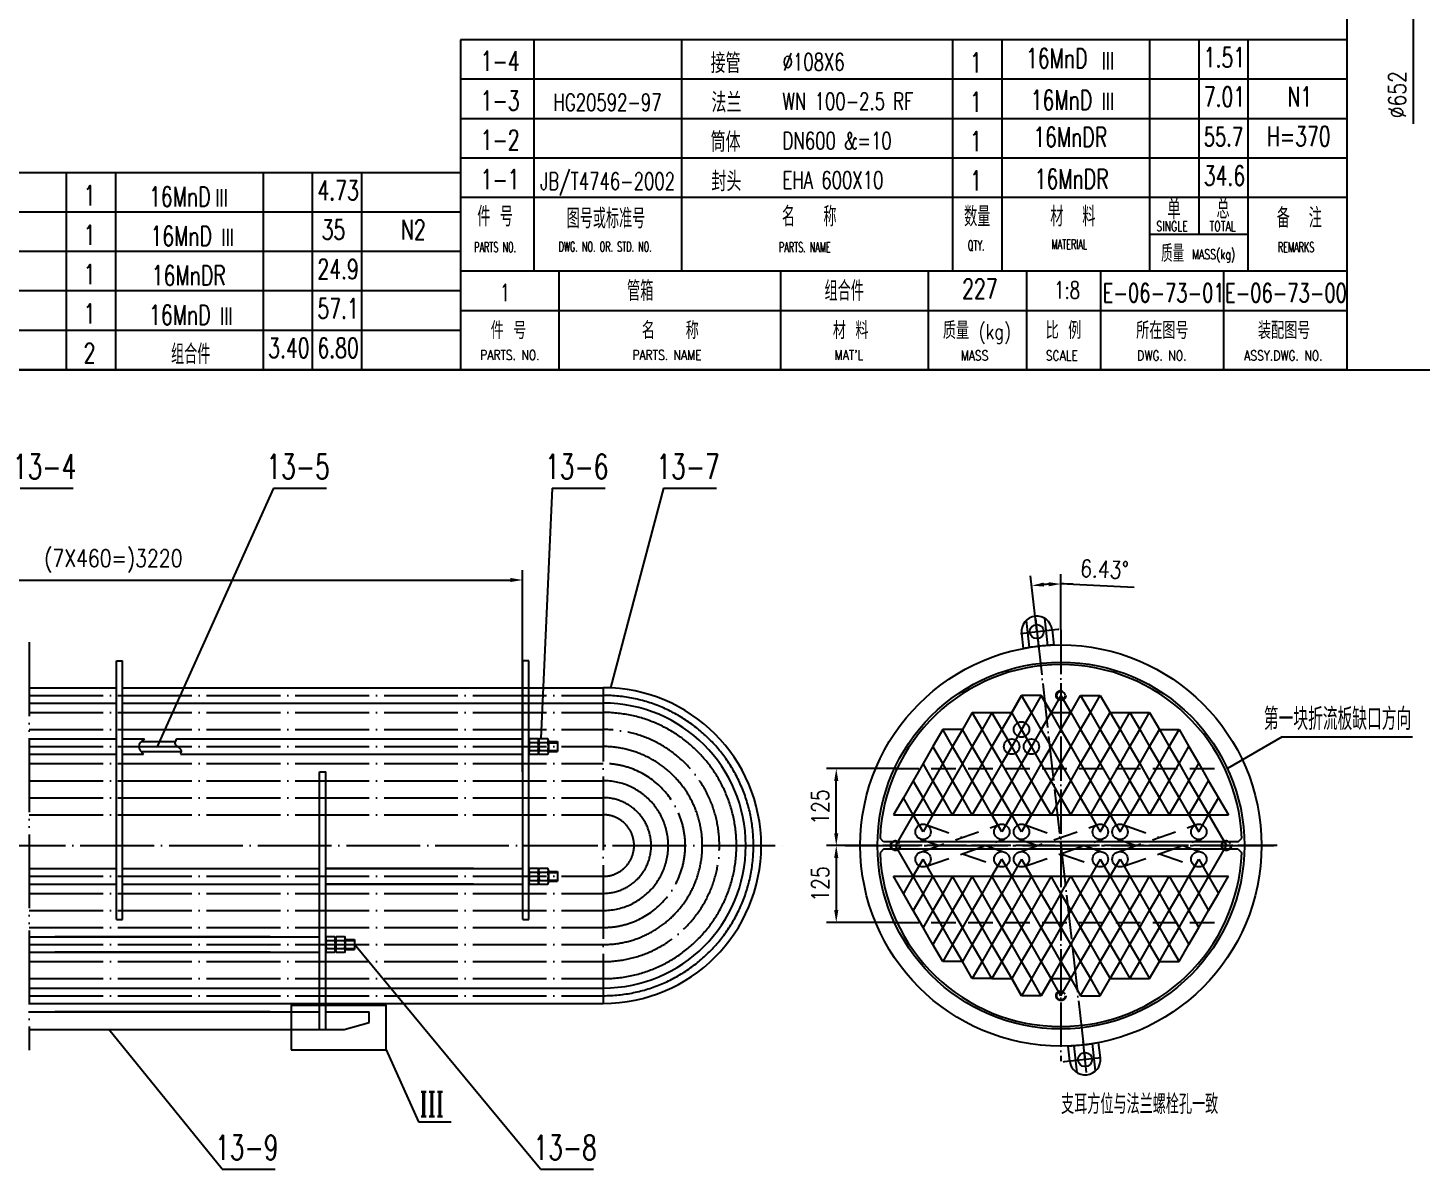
# Model space of a CAD drawing. Header units: millimetres. Extents: x -1044 to 22870, y -8556 to -3804.
# Drawn here: x 9230 to 11493, y -7479 to -5625 of the extents above; entities that cross this region are included whole.
import ezdxf
from ezdxf.enums import TextEntityAlignment as Align

# ---------------------------------------------------------------- set-up
doc = ezdxf.new("R2010")
doc.units = ezdxf.units.MM
doc.header["$LTSCALE"] = 80
for name, pattern in [('CENTER', [2, 1.25, -0.25, 0.25, -0.25]), ('DASHDOT-L', [90, 80, -5, 0, -5]), ('DASHDOT-M', [36, 30, -3, 0, -3]), ('DASHED', [0.75, 0.5, -0.25]), ('DIVIDE-M', [39, 30, -3, 0, -3, 0, -3])]:
    doc.linetypes.add(name, pattern=pattern)
for name, color, linetype in [('3中心线层', 1, 'CENTER'), ('4虚线层', 6, 'DASHED'), ('7', 7, 'Continuous'), ('CDR_DWG1', 4, 'Continuous'), ('CDR_DWG2', 2, 'Continuous'), ('CDR_DWG3', 1, 'DASHDOT-M'), ('CDR_DWG4', 3, 'DIVIDE-M'), ('CDR_TEXT', 7, 'Continuous'), ('尺寸线', 7, 'Continuous'), ('尺寸线层', 7, 'Continuous'), ('标注线', 7, 'Continuous'), ('轮廓线', 4, 'Continuous')]:
    doc.layers.add(name, color=color, linetype=linetype)
doc.styles.add('HZ', font='ROMANS.shx', dxfattribs={"width": 0.7, "height": 3, "bigfont": 'HZ.shx'})
doc.styles.add('ROMANC', font='romanc', dxfattribs={"bigfont": 'hz'})
doc.styles.add('TH_GBDIM', font='romans.shx', dxfattribs={"width": 0.8, "bigfont": 'gbcbig.shx'})
doc.dimstyles.new('TH_GBDIM', dxfattribs={"dimscale": 8, "dimtxt": 3.5, "dimasz": 2.5, "dimexe": 2, "dimexo": 0, "dimgap": 1.5, "dimtad": 1, "dimdec": 0, "dimzin": 0, "dimdsep": 46, "dimtxsty": 'TH_GBDIM', "dimcen": 2.5, "dimclrd": 256, "dimclre": 256, "dimclrt": 256, "dimadec": 0, "dimazin": 0, "dimtfac": 0.714286, "dimtdec": 0, "dimtmove": 0, "dimatfit": 3, "dimfxl": 0, "dimtzin": 0, "dimlwd": -1, "dimlwe": -1, "dimarcsym": 0})

# ---------------------------------------------------------------- blocks, each defined once
blk = doc.blocks.new('*D214')
at = {"layer": 'Defpoints', "color": 0, "ltscale": 0.001}
for p in [(11737.4, -5341.8), (11480.5, -6124.8), (11718.6, -6124.8)]:
    blk.add_point(p, dxfattribs=at)
at = {"layer": '尺寸线层', "ltscale": 0.001}
for p, q in [((11737.4, -5341.8), (11464.5, -5341.8)), ((11480.5, -5361.8), (11480.5, -5780.8))]:
    blk.add_line(p, q, dxfattribs=at)
blk.add_solid([(11477.1, -5361.8), (11483.8, -5361.8), (11480.5, -5341.8)], dxfattribs=at)
at = {"layer": '尺寸线层', "ltscale": 0.001, "insert": (11454.5, -5733.3), "char_height": 28, "attachment_point": 5, "rotation": 90, "style": 'TH_GBDIM'}
blk.add_mtext('%%c652{}{}', dxfattribs=at)
blk = doc.blocks.new('*D277')
at = {"layer": 'Defpoints', "color": 0, "ltscale": 0.001}
for p in [(10033.7, -6522), (8703.7, -6833.5), (10033.7, -6833.5)]:
    blk.add_point(p, dxfattribs=at)
at = {"layer": '尺寸线', "ltscale": 0.001}
for p, q in [((8703.7, -6833.5), (8703.7, -6506)), ((10033.7, -6833.5), (10033.7, -6506)), ((8723.7, -6522), (10013.7, -6522))]:
    blk.add_line(p, q, dxfattribs=at)
for points in [[(8723.7, -6518.6), (8723.7, -6525.3), (8703.7, -6522)], [(10013.7, -6518.6), (10013.7, -6525.3), (10033.7, -6522)]]:
    blk.add_solid(points, dxfattribs=at)
at = {"layer": '尺寸线', "ltscale": 0.001, "insert": (9368.7, -6491.3), "char_height": 28, "attachment_point": 5, "style": 'TH_GBDIM'}
blk.add_mtext('(7X460=)3220{}{}', dxfattribs=at)
blk = doc.blocks.new('*D287')
at = {"layer": 'Defpoints', "color": 0, "ltscale": 0.001}
for p in [(10876.4, -6529.6), (10868.8, -6604.4), (10908.2, -6603.1), (10908.2, -7303.9), (10947.5, -7302.6)]:
    blk.add_point(p, dxfattribs=at)
at = {"layer": '尺寸线', "ltscale": 0.001}
for p, q in [((10868.8, -6604.4), (10858.8, -6515.2)), ((10908.2, -6603.1), (10908.2, -6512.4)), ((10928.2, -6528.9), (11027.2, -6533.5))]:
    blk.add_line(p, q, dxfattribs=at)
for start, end in [(92.6958, 93.7342), (87.3042, 90)]:
    blk.add_arc((10908.2, -6953.5), 425.1, start, end, dxfattribs=at)
for points in [[(10880.8, -6532.6), (10880.2, -6526), (10860.6, -6531.1)], [(10888.1, -6525.5), (10888.3, -6532.2), (10908.2, -6528.4)]]:
    blk.add_solid(points, dxfattribs=at)
at = {"layer": '尺寸线', "ltscale": 0.001, "insert": (10978.9, -6504.5), "char_height": 28, "attachment_point": 5, "rotation": 357.3042, "style": 'TH_GBDIM'}
blk.add_mtext('6.43°{}{}', dxfattribs=at)
blk = doc.blocks.new('*D405')
at = {"layer": 'CDR_DWG2', "ltscale": 0.001}
for p, q in [((10642, -6828.5), (10527.2, -6828.5)), ((10543.2, -6933.5), (10543.2, -6848.5)), ((10600.5, -6953.5), (10527.2, -6953.5))]:
    blk.add_line(p, q, dxfattribs=at)
for points in [[(10539.8, -6848.5), (10546.5, -6848.5), (10543.2, -6828.5)], [(10539.8, -6933.5), (10546.5, -6933.5), (10543.2, -6953.5)]]:
    blk.add_solid(points, dxfattribs=at)
at = {"layer": 'Defpoints', "color": 0, "ltscale": 0.001}
for p in [(10543.2, -6828.5), (10642, -6828.5), (10600.5, -6953.5)]:
    blk.add_point(p, dxfattribs=at)
at = {"layer": 'CDR_DWG2', "ltscale": 0.001, "insert": (10517.2, -6891), "char_height": 28, "attachment_point": 5, "rotation": 90, "style": 'TH_GBDIM'}
blk.add_mtext('125', dxfattribs=at)
blk = doc.blocks.new('*D406')
at = {"layer": 'CDR_DWG2', "ltscale": 0.001}
for p, q in [((10600.5, -6953.5), (10527.2, -6953.5)), ((10543.2, -6973.5), (10543.2, -7058.5)), ((10637.6, -7078.5), (10527.2, -7078.5))]:
    blk.add_line(p, q, dxfattribs=at)
for points in [[(10539.8, -6973.5), (10546.5, -6973.5), (10543.2, -6953.5)], [(10539.8, -7058.5), (10546.5, -7058.5), (10543.2, -7078.5)]]:
    blk.add_solid(points, dxfattribs=at)
at = {"layer": 'Defpoints', "color": 0, "ltscale": 0.001}
for p in [(10600.5, -6953.5), (10543.2, -7078.5), (10637.6, -7078.5)]:
    blk.add_point(p, dxfattribs=at)
at = {"layer": 'CDR_DWG2', "ltscale": 0.001, "insert": (10517.2, -7016), "char_height": 28, "attachment_point": 5, "rotation": 90, "style": 'TH_GBDIM'}
blk.add_mtext('125', dxfattribs=at)

msp = doc.modelspace()

# ---------------------------------------------------------------- linework, layer by layer
for p, q in [((11212.49, -5960.27), (11052.49, -5960.27)), ((10092.49, -6020.27), (10092.49, -6180.27)), ((10452.49, -6020.27), (10452.49, -6180.27)), ((10692.49, -6020.27), (10692.49, -6180.27)), ((10852.49, -6020.27), (10852.49, -6180.27)), ((10972.49, -6020.27), (10972.49, -6180.27)), ((11172.49, -6020.27), (11172.49, -6180.27)), ((11372.49, -6084.27), (9932.49, -6084.27))]:
    msp.add_line(p, q)
at = {"color": 7, "linetype": 'Continuous'}
for q in [(11178.78, -6828.51), (11479.48, -6776.83)]:
    msp.add_line((11267.8, -6776.83), q, dxfattribs=at)
at = {"layer": '3中心线层'}
for p, q in [((10866.59, -6584.6), (10872.27, -6635)), ((10842.69, -6608.67), (10903.1, -6601.87)), ((10903.1, -6601.87), (10904.61, -6601.7)), ((10949.74, -7322.42), (10944.06, -7272.02)), ((10913.24, -7305.16), (10911.73, -7305.33)), ((10973.65, -7298.35), (10913.24, -7305.16))]:
    msp.add_line(p, q, dxfattribs=at)
at = {"layer": '4虚线层'}
for p, q in [((10637.56, -6828.51), (11178.78, -6828.51)), ((10680.06, -6963.99), (10808.06, -6919.42)), ((10688.28, -6919.42), (10748.17, -6940.27)), ((10840.06, -6963.99), (10968.06, -6919.42)), ((10848.28, -6919.42), (10908.17, -6940.27)), ((11000.06, -6963.99), (11128.06, -6919.42)), ((11008.28, -6919.42), (11068.17, -6940.27)), ((10680.06, -6943.03), (10710.16, -6953.51)), ((10688.28, -6987.6), (10816.28, -6943.03)), ((10840.06, -6943.03), (10870.16, -6953.51)), ((10848.28, -6987.6), (10976.28, -6943.03)), ((11000.06, -6943.03), (11030.16, -6953.51)), ((11008.28, -6987.6), (11136.28, -6943.03)), ((10748.17, -6966.75), (10808.06, -6987.6)), ((10786.18, -6953.51), (10816.28, -6963.99)), ((10908.17, -6966.75), (10968.06, -6987.6)), ((10946.18, -6953.51), (10976.28, -6963.99)), ((11068.17, -6966.75), (11128.06, -6987.6)), ((11106.18, -6953.51), (11136.28, -6963.99)), ((10637.56, -7078.51), (11178.78, -7078.51))]:
    msp.add_line(p, q, dxfattribs=at)
for centre, radius in [((10908.17, -6709.52), 8), ((10908.17, -6709.52), 6.5), ((10639.3, -6953.51), 8), ((10639.3, -6953.51), 6.9), ((11177.04, -6953.51), 8), ((11177.04, -6953.51), 6.9), ((10908.17, -7197.5), 8), ((10908.17, -7197.5), 6.9)]:
    msp.add_circle(centre, radius, dxfattribs=at)
at = {"layer": 'CDR_DWG1', "color": 4}
for p, q in [((9932.49, -5644.27), (9932.49, -6180.27)), ((11372.49, -5644.27), (9932.49, -5644.27)), ((9932.49, -5860.27), (8492.49, -5860.27))]:
    msp.add_line(p, q, dxfattribs=at)
at = {"layer": 'CDR_DWG1'}
for p, q in [((10881.64, -6584.16), (10886.6, -6628.22)), ((10844.13, -6608.51), (10846.92, -6633.32)), ((10851.83, -6587.52), (10856.79, -6631.58)), ((10893.81, -6602.91), (10896.61, -6627.72)), ((9373.74, -7073.51), (9373.74, -6653.51)), ((9373.74, -6653.51), (9383.74, -6653.51)), ((9383.74, -7073.51), (9383.74, -6653.51)), ((10033.74, -7073.51), (10033.74, -6653.51)), ((10043.74, -6653.51), (10033.74, -6653.51)), ((10043.74, -7073.51), (10043.74, -6653.51)), ((9232.05, -6697.01), (9373.74, -6697.01)), ((9383.74, -6697.01), (10164.74, -6697.01)), ((9232.05, -6722.01), (9373.74, -6722.01)), ((9383.74, -6722.01), (10164.74, -6722.01)), ((10876.17, -6709.52), (10844.17, -6709.52)), ((10940.17, -6709.52), (10972.17, -6709.52)), ((10764.17, -6737.23), (10748.17, -6764.95)), ((10764.17, -6737.23), (10796.17, -6737.23)), ((11052.17, -6737.23), (11068.17, -6764.95)), ((10716.17, -6764.95), (10700.17, -6792.66)), ((10748.17, -6764.95), (10716.17, -6764.95)), ((10748.17, -6764.95), (10748.17, -6764.95)), ((11068.17, -6764.95), (11100.17, -6764.95)), ((11068.17, -6764.95), (11068.17, -6764.95)), ((11100.17, -6764.95), (11116.17, -6792.66)), ((9232.05, -6780.16), (9373.74, -6780.16)), ((9383.74, -6780.16), (9419.18, -6780.16)), ((9414.07, -6784.66), (9469.14, -6784.66)), ((9472.03, -6780.16), (10033.74, -6780.16)), ((10043.74, -6802.47), (10043.74, -6782.85)), ((10044.93, -6779.57), (10058.45, -6779.57)), ((10044.93, -6786.12), (10058.45, -6786.12)), ((10059.64, -6782.85), (10059.64, -6802.47)), ((10059.64, -6802.47), (10059.64, -6782.85)), ((10060.83, -6779.57), (10074.35, -6779.57)), ((10060.83, -6786.12), (10074.35, -6786.12)), ((10075.54, -6782.85), (10075.54, -6802.47)), ((9232.05, -6805.16), (9373.74, -6805.16)), ((9383.74, -6805.16), (9417.77, -6805.16)), ((9413.68, -6800.66), (9478.8, -6800.66)), ((9477.78, -6805.16), (10033.74, -6805.16)), ((10044.93, -6799.2), (10058.45, -6799.2)), ((10058.45, -6805.74), (10044.93, -6805.74)), ((10060.83, -6799.2), (10074.35, -6799.2)), ((10074.35, -6805.74), (10060.83, -6805.74)), ((10700.17, -6792.66), (10684.17, -6820.37)), ((11116.17, -6792.66), (11132.17, -6820.37)), ((9703.74, -7252.26), (9703.74, -6833.51)), ((9703.74, -6833.51), (9713.74, -6833.51)), ((9713.74, -7252.26), (9713.74, -6833.51)), ((10684.17, -6820.37), (10668.17, -6848.09)), ((11132.17, -6820.37), (11148.17, -6848.09)), ((10668.17, -6848.09), (10652.17, -6875.8)), ((11148.17, -6848.09), (11164.17, -6875.8)), ((10652.17, -6875.8), (10636.17, -6903.51)), ((11164.17, -6875.8), (11180.17, -6903.51)), ((10636.17, -6903.51), (11180.17, -6903.51)), ((9232.05, -6991.01), (9373.74, -6991.01)), ((9383.74, -6991.01), (9703.74, -6991.01)), ((9953.74, -6991.01), (9713.74, -6991.01)), ((9713.74, -6991.01), (10033.74, -6991.01)), ((10043.74, -7013.32), (10043.74, -6993.7)), ((10044.93, -6990.43), (10058.45, -6990.43)), ((10059.64, -6993.7), (10059.64, -7013.32)), ((10059.64, -7013.32), (10059.64, -6993.7)), ((10060.83, -6990.43), (10074.35, -6990.43)), ((10075.54, -6993.7), (10075.54, -7013.32)), ((9232.05, -7016.01), (9373.74, -7016.01)), ((9383.74, -7016.01), (9703.74, -7016.01)), ((9953.74, -7016.01), (9713.74, -7016.01)), ((9713.74, -7016.01), (10033.74, -7016.01)), ((10044.93, -6996.97), (10058.45, -6996.97)), ((10044.93, -7010.05), (10058.45, -7010.05)), ((10058.45, -7016.6), (10044.93, -7016.6)), ((10060.83, -6996.97), (10074.35, -6996.97)), ((10060.83, -7010.05), (10074.35, -7010.05)), ((10074.35, -7016.6), (10060.83, -7016.6)), ((10652.17, -7031.22), (10636.17, -7003.51)), ((10636.17, -7003.51), (11180.17, -7003.51)), ((11164.17, -7031.22), (11180.17, -7003.51)), ((10668.17, -7058.94), (10652.17, -7031.22)), ((11148.17, -7058.94), (11164.17, -7031.22)), ((10684.17, -7086.65), (10668.17, -7058.94)), ((11132.17, -7086.65), (11148.17, -7058.94)), ((10033.74, -7073.51), (10043.74, -7073.51)), ((9232.05, -7101.86), (9613.74, -7101.86)), ((9623.74, -7101.86), (9273.74, -7101.86)), ((9283.74, -7101.86), (9703.74, -7101.86)), ((9713.74, -7124.18), (9713.74, -7104.55)), ((9714.93, -7101.28), (9728.45, -7101.28)), ((9729.64, -7104.55), (9729.64, -7124.18)), ((9729.64, -7124.18), (9729.64, -7104.55)), ((9730.83, -7101.28), (9744.35, -7101.28)), ((9745.54, -7104.55), (9745.54, -7124.18)), ((10700.17, -7114.36), (10684.17, -7086.65)), ((11116.17, -7114.36), (11132.17, -7086.65)), ((9232.05, -7126.86), (9613.74, -7126.86)), ((9623.74, -7126.86), (9273.74, -7126.86)), ((9283.74, -7126.86), (9703.74, -7126.86)), ((9714.93, -7107.82), (9728.45, -7107.82)), ((9714.93, -7120.9), (9728.45, -7120.9)), ((9728.45, -7127.45), (9714.93, -7127.45)), ((9730.83, -7107.82), (9744.35, -7107.82)), ((9730.83, -7120.9), (9744.35, -7120.9)), ((9744.35, -7127.45), (9730.83, -7127.45)), ((10716.17, -7142.07), (10700.17, -7114.36)), ((11100.17, -7142.07), (11116.17, -7114.36)), ((10748.17, -7142.07), (10716.17, -7142.07)), ((10764.17, -7169.79), (10748.17, -7142.07)), ((10748.17, -7142.07), (10748.17, -7142.07)), ((11052.17, -7169.79), (11068.17, -7142.07)), ((11068.17, -7142.07), (11100.17, -7142.07)), ((11068.17, -7142.07), (11068.17, -7142.07)), ((9232.05, -7185.01), (10164.74, -7185.01)), ((10876.17, -7197.5), (10844.17, -7197.5)), ((10940.17, -7197.5), (10972.17, -7197.5)), ((9232.05, -7210.01), (10164.74, -7210.01)), ((9232.05, -7223.51), (9613.74, -7223.51)), ((9623.74, -7223.51), (9273.74, -7223.51)), ((9283.74, -7223.51), (9703.74, -7223.51)), ((9713.74, -7223.51), (9784.55, -7223.51)), ((9713.74, -7223.51), (9784.55, -7223.51)), ((9743.74, -7252.26), (9784.55, -7241.33)), ((9784.55, -7241.33), (9784.55, -7223.51)), ((9232.05, -7252.26), (9743.74, -7252.26)), ((10922.52, -7304.11), (10919.73, -7279.31)), ((10934.7, -7322.86), (10929.73, -7278.8)), ((10964.51, -7319.5), (10959.54, -7275.44)), ((10972.21, -7298.51), (10969.41, -7273.71))]:
    msp.add_line(p, q, dxfattribs=at)
at = {"layer": 'CDR_DWG1', "ltscale": 0.001}
for p, q in [((10828.17, -6737.23), (10844.17, -6709.52)), ((10876.17, -6709.52), (10892.17, -6737.23)), ((10924.17, -6737.23), (10940.17, -6709.52)), ((10972.17, -6709.52), (10988.17, -6737.23)), ((10796.17, -6737.23), (10828.17, -6737.23)), ((10892.17, -6737.23), (10924.17, -6737.23)), ((10988.17, -6737.23), (11020.17, -6737.23)), ((11020.17, -6737.23), (11052.17, -6737.23)), ((11052.17, -6737.23), (11068.17, -6764.95)), ((10620.14, -6947.51), (10614.32, -6941.69)), ((11196.19, -6947.51), (10620.14, -6947.51)), ((11196.19, -6947.51), (11202.01, -6941.69)), ((10620.14, -6959.51), (10614.32, -6965.33)), ((11196.19, -6959.51), (10620.14, -6959.51)), ((11196.19, -6959.51), (11202.01, -6965.33)), ((10764.17, -7169.79), (10748.17, -7142.07)), ((11052.17, -7169.79), (11068.17, -7142.07)), ((10796.17, -7169.79), (10764.17, -7169.79)), ((10796.17, -7169.79), (10828.17, -7169.79)), ((10828.17, -7169.79), (10844.17, -7197.5)), ((10876.17, -7197.5), (10892.17, -7169.79)), ((10892.17, -7169.79), (10924.17, -7169.79)), ((10924.17, -7169.79), (10940.17, -7197.5)), ((10972.17, -7197.5), (10988.17, -7169.79)), ((10988.17, -7169.79), (11020.17, -7169.79)), ((11020.17, -7169.79), (11052.17, -7169.79))]:
    msp.add_line(p, q, dxfattribs=at)
at = {"layer": 'CDR_DWG1', "ltscale": 0.03}
for p, q in [((10075.54, -6784.66), (10090.41, -6784.66)), ((10090.41, -6784.66), (10090.41, -6800.66)), ((10075.54, -6800.66), (10090.41, -6800.66)), ((10075.54, -6995.51), (10090.41, -6995.51)), ((10075.54, -7011.51), (10090.41, -7011.51)), ((10090.41, -6995.51), (10090.41, -7011.51)), ((9745.54, -7106.36), (9760.41, -7106.36)), ((9760.41, -7106.36), (9760.41, -7122.36)), ((9745.54, -7122.36), (9760.41, -7122.36))]:
    msp.add_line(p, q, dxfattribs=at)
at = {"layer": 'CDR_DWG1'}
for centre, radius in [((10868.97, -6605.71), 11.5), ((10844.17, -6764.95), 12.5), ((10828.17, -6792.66), 12.5), ((10860.17, -6792.66), 12.5), ((10684.17, -6931.22), 12.5), ((10812.17, -6931.22), 12.5), ((10844.17, -6931.22), 12.5), ((10972.17, -6931.22), 12.5), ((11004.17, -6931.22), 12.5), ((11132.17, -6931.22), 12.5), ((10684.17, -6975.8), 12.5), ((10812.17, -6975.8), 12.5), ((10844.17, -6975.8), 12.5), ((10972.17, -6975.8), 12.5), ((11004.17, -6975.8), 12.5), ((11132.17, -6975.8), 12.5), ((10947.36, -7301.31), 11.5)]:
    msp.add_circle(centre, radius, dxfattribs=at)
at = {"layer": 'CDR_DWG1', "ltscale": 0.001}
msp.add_circle((10908.17, -6953.51), 298.08, dxfattribs=at)
at = {"layer": 'CDR_DWG1'}
for centre, radius, start, end in [((10868.97, -6605.71), 25, 6.43, 186.43), ((10908.17, -6953.51), 326, 92.03183, 100.82817), ((10164.74, -6953.51), 256.5, 270, 90), ((10164.74, -6953.51), 231.5, 270, 90), ((10048.82, -6782.85), 5.08, 139.9424, 220.0576), ((10062.28, -6792.66), 18.54, 159.34022, 200.65978), ((10054.56, -6782.85), 5.08, 319.9424, 40.0576), ((10041.1, -6792.66), 18.54, 339.34022, 20.65978), ((10064.72, -6782.85), 5.08, 139.9424, 220.0576), ((10078.18, -6792.66), 18.54, 159.34022, 200.65978), ((10070.46, -6782.85), 5.08, 319.9424, 40.0576), ((10057, -6792.66), 18.54, 339.34022, 20.65978), ((10048.82, -6802.47), 5.08, 139.9424, 220.0576), ((10054.56, -6802.47), 5.08, 319.9424, 40.0576), ((10064.72, -6802.47), 5.08, 139.9424, 220.0576), ((10070.46, -6802.47), 5.08, 319.9424, 40.0576), ((10048.82, -6993.7), 5.08, 139.9424, 220.0576), ((10054.56, -6993.7), 5.08, 319.9424, 40.0576), ((10064.72, -6993.7), 5.08, 139.9424, 220.0576), ((10070.46, -6993.7), 5.08, 319.9424, 40.0576), ((10062.28, -7003.51), 18.54, 159.34022, 200.65978), ((10048.82, -7013.32), 5.08, 139.9424, 220.0576), ((10041.1, -7003.51), 18.54, 339.34022, 20.65978), ((10054.56, -7013.32), 5.08, 319.9424, 40.0576), ((10078.18, -7003.51), 18.54, 159.34022, 200.65978), ((10064.72, -7013.32), 5.08, 139.9424, 220.0576), ((10057, -7003.51), 18.54, 339.34022, 20.65978), ((10070.46, -7013.32), 5.08, 319.9424, 40.0576), ((9718.82, -7104.55), 5.08, 139.9424, 220.0576), ((9724.56, -7104.55), 5.08, 319.9424, 40.0576), ((9734.72, -7104.55), 5.08, 139.9424, 220.0576), ((9740.46, -7104.55), 5.08, 319.9424, 40.0576), ((9732.28, -7114.36), 18.54, 159.34022, 200.65978), ((9718.82, -7124.18), 5.08, 139.9424, 220.0576), ((9711.1, -7114.36), 18.54, 339.34022, 20.65978), ((9724.56, -7124.18), 5.08, 319.9424, 40.0576), ((9748.18, -7114.36), 18.54, 159.34022, 200.65978), ((9734.72, -7124.18), 5.08, 139.9424, 220.0576), ((9727, -7114.36), 18.54, 339.34022, 20.65978), ((9740.46, -7124.18), 5.08, 319.9424, 40.0576), ((10908.17, -6953.51), 326, 272.03183, 280.82817), ((10947.36, -7301.31), 25, 186.43, 6.43)]:
    msp.add_arc(centre, radius, start, end, dxfattribs=at)
at = {"layer": 'CDR_DWG1', "ltscale": 0.001}
for start, end in [(2.30401, 177.69599), (182.30401, 357.69599)]:
    msp.add_arc((10908.17, -6953.51), 294.08, start, end, dxfattribs=at)
at = {"layer": 'CDR_DWG2'}
msp.add_line((9811.86, -7285.39), (9864.41, -7402.74), dxfattribs=at)
msp.add_lwpolyline([(9657.87, -7285.39), (9811.86, -7285.39), (9811.86, -7213.65), (9657.87, -7213.65)], close=True, dxfattribs=at)
at = {"layer": 'CDR_DWG3', "ltscale": 0.03}
for p, q in [((10868.82, -6604.39), (10947.51, -7302.63)), ((10908.17, -6603.09), (10908.17, -7303.93))]:
    msp.add_line(p, q, dxfattribs=at)
at = {"layer": 'CDR_DWG3', "ltscale": 0.05}
for p, q in [((10164.74, -6697.01), (10164.74, -7210.01)), ((9232.05, -6709.51), (10164.74, -6709.51)), ((9232.05, -6737.23), (10164.74, -6737.23)), ((9232.05, -6764.95), (10164.74, -6764.95)), ((9232.05, -6792.66), (10164.74, -6792.66)), ((9232.05, -6820.37), (10164.74, -6820.37)), ((9232.05, -6848.09), (10164.74, -6848.09)), ((9232.05, -6875.8), (10164.74, -6875.8)), ((9232.05, -6903.51), (10164.74, -6903.51)), ((8306.37, -6953.51), (10465.35, -6953.51)), ((10557.74, -6953.51), (11258.59, -6953.51)), ((9232.05, -7003.51), (10164.74, -7003.51)), ((9232.05, -7031.22), (10164.74, -7031.22)), ((9232.05, -7058.94), (10164.74, -7058.94)), ((9232.05, -7086.65), (10164.74, -7086.65)), ((9232.05, -7114.36), (10164.74, -7114.36)), ((9232.05, -7142.07), (10164.74, -7142.07)), ((9232.05, -7169.79), (10164.74, -7169.79)), ((9232.05, -7197.51), (10164.74, -7197.51))]:
    msp.add_line(p, q, dxfattribs=at)
at = {"layer": 'CDR_DWG3', "linetype": 'DASHDOT-L'}
for p, q in [((10844.17, -6709.52), (10828.17, -6737.23)), ((10860.17, -6737.23), (10844.17, -6709.52)), ((10876.17, -6709.52), (10860.17, -6737.23)), ((10892.17, -6737.23), (10876.17, -6709.52)), ((10908.17, -6709.52), (10892.17, -6737.23)), ((10908.17, -6709.52), (10924.17, -6737.23)), ((10924.17, -6737.23), (10940.17, -6709.52)), ((10940.17, -6709.52), (10956.17, -6737.23)), ((10956.17, -6737.23), (10972.17, -6709.52)), ((10972.17, -6709.52), (10988.17, -6737.23)), ((10764.17, -6737.23), (10748.17, -6764.95)), ((10780.17, -6764.95), (10764.17, -6737.23)), ((10796.17, -6737.23), (10780.17, -6764.95)), ((10812.17, -6764.95), (10796.17, -6737.23)), ((10828.17, -6737.23), (10812.17, -6764.95)), ((10844.17, -6764.95), (10828.17, -6737.23)), ((10860.17, -6737.23), (10844.17, -6764.95)), ((10876.17, -6764.95), (10860.17, -6737.23)), ((10892.17, -6737.23), (10876.17, -6764.95)), ((10908.17, -6764.95), (10892.17, -6737.23)), ((10908.17, -6764.95), (10924.17, -6737.23)), ((10924.17, -6737.23), (10940.17, -6764.95)), ((10940.17, -6764.95), (10956.17, -6737.23)), ((10956.17, -6737.23), (10972.17, -6764.95)), ((10972.17, -6764.95), (10988.17, -6737.23)), ((10988.17, -6737.23), (11004.17, -6764.95)), ((11004.17, -6764.95), (11020.17, -6737.23)), ((11020.17, -6737.23), (11036.17, -6764.95)), ((11036.17, -6764.95), (11052.17, -6737.23)), ((11052.17, -6737.23), (11068.17, -6764.95)), ((10732.17, -6792.66), (10716.17, -6764.95)), ((10748.17, -6764.95), (10732.17, -6792.66)), ((10764.17, -6792.66), (10748.17, -6764.95)), ((10780.17, -6764.95), (10764.17, -6792.66)), ((10796.17, -6792.66), (10780.17, -6764.95)), ((10812.17, -6764.95), (10796.17, -6792.66)), ((10828.17, -6792.66), (10812.17, -6764.95)), ((10844.17, -6764.95), (10828.17, -6792.66)), ((10860.17, -6792.66), (10844.17, -6764.95)), ((10876.17, -6764.95), (10860.17, -6792.66)), ((10892.17, -6792.66), (10876.17, -6764.95)), ((10908.17, -6764.95), (10892.17, -6792.66)), ((10908.17, -6764.95), (10924.17, -6792.66)), ((10924.17, -6792.66), (10940.17, -6764.95)), ((10940.17, -6764.95), (10956.17, -6792.66)), ((10956.17, -6792.66), (10972.17, -6764.95)), ((10972.17, -6764.95), (10988.17, -6792.66)), ((10988.17, -6792.66), (11004.17, -6764.95)), ((11004.17, -6764.95), (11020.17, -6792.66)), ((11020.17, -6792.66), (11036.17, -6764.95)), ((11036.17, -6764.95), (11052.17, -6792.66)), ((11052.17, -6792.66), (11068.17, -6764.95)), ((11068.17, -6764.95), (11084.17, -6792.66)), ((11084.17, -6792.66), (11100.17, -6764.95)), ((10716.17, -6820.37), (10700.17, -6792.66)), ((10732.17, -6792.66), (10716.17, -6820.37)), ((10748.17, -6820.37), (10732.17, -6792.66)), ((10764.17, -6792.66), (10748.17, -6820.37)), ((10780.17, -6820.37), (10764.17, -6792.66)), ((10796.17, -6792.66), (10780.17, -6820.37)), ((10812.17, -6820.37), (10796.17, -6792.66)), ((10828.17, -6792.66), (10812.17, -6820.37)), ((10844.17, -6820.37), (10828.17, -6792.66)), ((10860.17, -6792.66), (10844.17, -6820.37)), ((10876.17, -6820.37), (10860.17, -6792.66)), ((10892.17, -6792.66), (10876.17, -6820.37)), ((10908.17, -6820.37), (10892.17, -6792.66)), ((10908.17, -6820.37), (10924.17, -6792.66)), ((10924.17, -6792.66), (10940.17, -6820.37)), ((10940.17, -6820.37), (10956.17, -6792.66)), ((10956.17, -6792.66), (10972.17, -6820.37)), ((10972.17, -6820.37), (10988.17, -6792.66)), ((10988.17, -6792.66), (11004.17, -6820.37)), ((11004.17, -6820.37), (11020.17, -6792.66)), ((11020.17, -6792.66), (11036.17, -6820.37)), ((11036.17, -6820.37), (11052.17, -6792.66)), ((11052.17, -6792.66), (11068.17, -6820.37)), ((11068.17, -6820.37), (11084.17, -6792.66)), ((11084.17, -6792.66), (11100.17, -6820.37)), ((11100.17, -6820.37), (11116.17, -6792.66)), ((10700.17, -6848.09), (10684.17, -6820.37)), ((10716.17, -6820.37), (10700.17, -6848.09)), ((10732.17, -6848.09), (10716.17, -6820.37)), ((10748.17, -6820.37), (10732.17, -6848.09)), ((10764.17, -6848.09), (10748.17, -6820.37)), ((10780.17, -6820.37), (10764.17, -6848.09)), ((10796.17, -6848.09), (10780.17, -6820.37)), ((10812.17, -6820.37), (10796.17, -6848.09)), ((10828.17, -6848.09), (10812.17, -6820.37)), ((10844.17, -6820.37), (10828.17, -6848.09)), ((10860.17, -6848.09), (10844.17, -6820.37)), ((10876.17, -6820.37), (10860.17, -6848.09)), ((10892.17, -6848.09), (10876.17, -6820.37)), ((10908.17, -6820.37), (10892.17, -6848.09)), ((10908.17, -6820.37), (10924.17, -6848.09)), ((10924.17, -6848.09), (10940.17, -6820.37)), ((10940.17, -6820.37), (10956.17, -6848.09)), ((10956.17, -6848.09), (10972.17, -6820.37)), ((10972.17, -6820.37), (10988.17, -6848.09)), ((10988.17, -6848.09), (11004.17, -6820.37)), ((11004.17, -6820.37), (11020.17, -6848.09)), ((11020.17, -6848.09), (11036.17, -6820.37)), ((11036.17, -6820.37), (11052.17, -6848.09)), ((11052.17, -6848.09), (11068.17, -6820.37)), ((11068.17, -6820.37), (11084.17, -6848.09)), ((11084.17, -6848.09), (11100.17, -6820.37)), ((11100.17, -6820.37), (11116.17, -6848.09)), ((11116.17, -6848.09), (11132.17, -6820.37)), ((10684.17, -6875.8), (10668.17, -6848.09)), ((10700.17, -6848.09), (10684.17, -6875.8)), ((10716.17, -6875.8), (10700.17, -6848.09)), ((10732.17, -6848.09), (10716.17, -6875.8)), ((10748.17, -6875.8), (10732.17, -6848.09)), ((10764.17, -6848.09), (10748.17, -6875.8)), ((10780.17, -6875.8), (10764.17, -6848.09)), ((10796.17, -6848.09), (10780.17, -6875.8)), ((10812.17, -6875.8), (10796.17, -6848.09)), ((10828.17, -6848.09), (10812.17, -6875.8)), ((10844.17, -6875.8), (10828.17, -6848.09)), ((10860.17, -6848.09), (10844.17, -6875.8)), ((10876.17, -6875.8), (10860.17, -6848.09)), ((10892.17, -6848.09), (10876.17, -6875.8)), ((10908.17, -6875.8), (10892.17, -6848.09)), ((10908.17, -6875.8), (10924.17, -6848.09)), ((10924.17, -6848.09), (10940.17, -6875.8)), ((10940.17, -6875.8), (10956.17, -6848.09)), ((10956.17, -6848.09), (10972.17, -6875.8)), ((10972.17, -6875.8), (10988.17, -6848.09)), ((10988.17, -6848.09), (11004.17, -6875.8)), ((11004.17, -6875.8), (11020.17, -6848.09)), ((11020.17, -6848.09), (11036.17, -6875.8)), ((11036.17, -6875.8), (11052.17, -6848.09)), ((11052.17, -6848.09), (11068.17, -6875.8)), ((11068.17, -6875.8), (11084.17, -6848.09)), ((11084.17, -6848.09), (11100.17, -6875.8)), ((11100.17, -6875.8), (11116.17, -6848.09)), ((11116.17, -6848.09), (11132.17, -6875.8)), ((11132.17, -6875.8), (11148.17, -6848.09)), ((10668.17, -6903.51), (10652.17, -6875.8)), ((10684.17, -6875.8), (10668.17, -6903.51)), ((10700.17, -6903.51), (10684.17, -6875.8)), ((10716.17, -6875.8), (10700.17, -6903.51)), ((10732.17, -6903.51), (10716.17, -6875.8)), ((10748.17, -6875.8), (10732.17, -6903.51)), ((10764.17, -6903.51), (10748.17, -6875.8)), ((10780.17, -6875.8), (10764.17, -6903.51)), ((10796.17, -6903.51), (10780.17, -6875.8)), ((10812.17, -6875.8), (10796.17, -6903.51)), ((10828.17, -6903.51), (10812.17, -6875.8)), ((10844.17, -6875.8), (10828.17, -6903.51)), ((10860.17, -6903.51), (10844.17, -6875.8)), ((10876.17, -6875.8), (10860.17, -6903.51)), ((10892.17, -6903.51), (10876.17, -6875.8)), ((10908.17, -6875.8), (10892.17, -6903.51)), ((10908.17, -6875.8), (10924.17, -6903.51)), ((10924.17, -6903.51), (10940.17, -6875.8)), ((10940.17, -6875.8), (10956.17, -6903.51)), ((10956.17, -6903.51), (10972.17, -6875.8)), ((10972.17, -6875.8), (10988.17, -6903.51)), ((10988.17, -6903.51), (11004.17, -6875.8)), ((11004.17, -6875.8), (11020.17, -6903.51)), ((11020.17, -6903.51), (11036.17, -6875.8)), ((11036.17, -6875.8), (11052.17, -6903.51)), ((11052.17, -6903.51), (11068.17, -6875.8)), ((11068.17, -6875.8), (11084.17, -6903.51)), ((11084.17, -6903.51), (11100.17, -6875.8)), ((11100.17, -6875.8), (11116.17, -6903.51)), ((11116.17, -6903.51), (11132.17, -6875.8)), ((11132.17, -6875.8), (11177.04, -6953.51)), ((11148.17, -6903.51), (11164.17, -6875.8)), ((10668.17, -6903.51), (10639.3, -6953.51)), ((10684.17, -6931.22), (10668.17, -6903.51)), ((10700.17, -6903.51), (10684.17, -6931.22)), ((10812.17, -6931.22), (10796.17, -6903.51)), ((10828.17, -6903.51), (10812.17, -6931.22)), ((10844.17, -6931.22), (10828.17, -6903.51)), ((10860.17, -6903.51), (10844.17, -6931.22)), ((10956.17, -6903.51), (10972.17, -6931.22)), ((10972.17, -6931.22), (10988.17, -6903.51)), ((10988.17, -6903.51), (11004.17, -6931.22)), ((11004.17, -6931.22), (11020.17, -6903.51)), ((11116.17, -6903.51), (11132.17, -6931.22)), ((11132.17, -6931.22), (11148.17, -6903.51)), ((10668.17, -7003.51), (10639.3, -6953.51)), ((11132.17, -7031.22), (11177.04, -6953.51)), ((10668.17, -7003.51), (10684.17, -6975.8)), ((10700.17, -7003.51), (10684.17, -6975.8)), ((10796.17, -7003.51), (10812.17, -6975.8)), ((10828.17, -7003.51), (10812.17, -6975.8)), ((10844.17, -6975.8), (10828.17, -7003.51)), ((10844.17, -6975.8), (10860.17, -7003.51)), ((10972.17, -6975.8), (10956.17, -7003.51)), ((10972.17, -6975.8), (10988.17, -7003.51)), ((10988.17, -7003.51), (11004.17, -6975.8)), ((11004.17, -6975.8), (11020.17, -7003.51)), ((11116.17, -7003.51), (11132.17, -6975.8)), ((11132.17, -6975.8), (11148.17, -7003.51)), ((10652.17, -7031.22), (10636.17, -7003.51)), ((10668.17, -7003.51), (10652.17, -7031.22)), ((10684.17, -7031.22), (10668.17, -7003.51)), ((10700.17, -7003.51), (10684.17, -7031.22)), ((10716.17, -7031.22), (10700.17, -7003.51)), ((10732.17, -7003.51), (10716.17, -7031.22)), ((10748.17, -7031.22), (10732.17, -7003.51)), ((10764.17, -7003.51), (10748.17, -7031.22)), ((10780.17, -7031.22), (10764.17, -7003.51)), ((10796.17, -7003.51), (10780.17, -7031.22)), ((10812.17, -7031.22), (10796.17, -7003.51)), ((10828.17, -7003.51), (10812.17, -7031.22)), ((10844.17, -7031.22), (10828.17, -7003.51)), ((10860.17, -7003.51), (10844.17, -7031.22)), ((10876.17, -7031.22), (10860.17, -7003.51)), ((10892.17, -7003.51), (10876.17, -7031.22)), ((10908.17, -7031.22), (10892.17, -7003.51)), ((10908.17, -7031.22), (10924.17, -7003.51)), ((10924.17, -7003.51), (10940.17, -7031.22)), ((10940.17, -7031.22), (10956.17, -7003.51)), ((10956.17, -7003.51), (10972.17, -7031.22)), ((10972.17, -7031.22), (10988.17, -7003.51)), ((10988.17, -7003.51), (11004.17, -7031.22)), ((11004.17, -7031.22), (11020.17, -7003.51)), ((11020.17, -7003.51), (11036.17, -7031.22)), ((11036.17, -7031.22), (11052.17, -7003.51)), ((11052.17, -7003.51), (11068.17, -7031.22)), ((11068.17, -7031.22), (11084.17, -7003.51)), ((11084.17, -7003.51), (11100.17, -7031.22)), ((11100.17, -7031.22), (11116.17, -7003.51)), ((11116.17, -7003.51), (11132.17, -7031.22)), ((11148.17, -7003.51), (11164.17, -7031.22)), ((11164.17, -7031.22), (11180.17, -7003.51)), ((10668.17, -7058.94), (10652.17, -7031.22)), ((10684.17, -7031.22), (10668.17, -7058.94)), ((10700.17, -7058.94), (10684.17, -7031.22)), ((10716.17, -7031.22), (10700.17, -7058.94)), ((10732.17, -7058.94), (10716.17, -7031.22)), ((10748.17, -7031.22), (10732.17, -7058.94)), ((10764.17, -7058.94), (10748.17, -7031.22)), ((10780.17, -7031.22), (10764.17, -7058.94)), ((10796.17, -7058.94), (10780.17, -7031.22)), ((10812.17, -7031.22), (10796.17, -7058.94)), ((10828.17, -7058.94), (10812.17, -7031.22)), ((10844.17, -7031.22), (10828.17, -7058.94)), ((10860.17, -7058.94), (10844.17, -7031.22)), ((10876.17, -7031.22), (10860.17, -7058.94)), ((10892.17, -7058.94), (10876.17, -7031.22)), ((10908.17, -7031.22), (10892.17, -7058.94)), ((10908.17, -7031.22), (10924.17, -7058.94)), ((10924.17, -7058.94), (10940.17, -7031.22)), ((10940.17, -7031.22), (10956.17, -7058.94)), ((10956.17, -7058.94), (10972.17, -7031.22)), ((10972.17, -7031.22), (10988.17, -7058.94)), ((10988.17, -7058.94), (11004.17, -7031.22)), ((11004.17, -7031.22), (11020.17, -7058.94)), ((11020.17, -7058.94), (11036.17, -7031.22)), ((11036.17, -7031.22), (11052.17, -7058.94)), ((11052.17, -7058.94), (11068.17, -7031.22)), ((11068.17, -7031.22), (11084.17, -7058.94)), ((11084.17, -7058.94), (11100.17, -7031.22)), ((11100.17, -7031.22), (11116.17, -7058.94)), ((11116.17, -7058.94), (11132.17, -7031.22)), ((11132.17, -7031.22), (11148.17, -7058.94)), ((11148.17, -7058.94), (11164.17, -7031.22)), ((10684.17, -7086.65), (10668.17, -7058.94)), ((10700.17, -7058.94), (10684.17, -7086.65)), ((10716.17, -7086.65), (10700.17, -7058.94)), ((10732.17, -7058.94), (10716.17, -7086.65)), ((10748.17, -7086.65), (10732.17, -7058.94)), ((10764.17, -7058.94), (10748.17, -7086.65)), ((10780.17, -7086.65), (10764.17, -7058.94)), ((10796.17, -7058.94), (10780.17, -7086.65)), ((10812.17, -7086.65), (10796.17, -7058.94)), ((10828.17, -7058.94), (10812.17, -7086.65)), ((10844.17, -7086.65), (10828.17, -7058.94)), ((10860.17, -7058.94), (10844.17, -7086.65)), ((10876.17, -7086.65), (10860.17, -7058.94)), ((10892.17, -7058.94), (10876.17, -7086.65)), ((10908.17, -7086.65), (10892.17, -7058.94)), ((10908.17, -7086.65), (10924.17, -7058.94)), ((10924.17, -7058.94), (10940.17, -7086.65)), ((10940.17, -7086.65), (10956.17, -7058.94)), ((10956.17, -7058.94), (10972.17, -7086.65)), ((10972.17, -7086.65), (10988.17, -7058.94)), ((10988.17, -7058.94), (11004.17, -7086.65)), ((11004.17, -7086.65), (11020.17, -7058.94)), ((11020.17, -7058.94), (11036.17, -7086.65)), ((11036.17, -7086.65), (11052.17, -7058.94)), ((11052.17, -7058.94), (11068.17, -7086.65)), ((11068.17, -7086.65), (11084.17, -7058.94)), ((11084.17, -7058.94), (11100.17, -7086.65)), ((11100.17, -7086.65), (11116.17, -7058.94)), ((11116.17, -7058.94), (11132.17, -7086.65)), ((11132.17, -7086.65), (11148.17, -7058.94)), ((10700.17, -7114.36), (10684.17, -7086.65)), ((10716.17, -7086.65), (10700.17, -7114.36)), ((10732.17, -7114.36), (10716.17, -7086.65)), ((10748.17, -7086.65), (10732.17, -7114.36)), ((10764.17, -7114.36), (10748.17, -7086.65)), ((10780.17, -7086.65), (10764.17, -7114.36)), ((10796.17, -7114.36), (10780.17, -7086.65)), ((10812.17, -7086.65), (10796.17, -7114.36)), ((10828.17, -7114.36), (10812.17, -7086.65)), ((10844.17, -7086.65), (10828.17, -7114.36)), ((10860.17, -7114.36), (10844.17, -7086.65)), ((10876.17, -7086.65), (10860.17, -7114.36)), ((10892.17, -7114.36), (10876.17, -7086.65)), ((10908.17, -7086.65), (10892.17, -7114.36)), ((10908.17, -7086.65), (10924.17, -7114.36)), ((10924.17, -7114.36), (10940.17, -7086.65)), ((10940.17, -7086.65), (10956.17, -7114.36)), ((10956.17, -7114.36), (10972.17, -7086.65)), ((10972.17, -7086.65), (10988.17, -7114.36)), ((10988.17, -7114.36), (11004.17, -7086.65)), ((11004.17, -7086.65), (11020.17, -7114.36)), ((11020.17, -7114.36), (11036.17, -7086.65)), ((11036.17, -7086.65), (11052.17, -7114.36)), ((11052.17, -7114.36), (11068.17, -7086.65)), ((11068.17, -7086.65), (11084.17, -7114.36)), ((11084.17, -7114.36), (11100.17, -7086.65)), ((11100.17, -7086.65), (11116.17, -7114.36)), ((11116.17, -7114.36), (11132.17, -7086.65)), ((10716.17, -7142.07), (10700.17, -7114.36)), ((10732.17, -7114.36), (10716.17, -7142.07)), ((10748.17, -7142.07), (10732.17, -7114.36)), ((10764.17, -7114.36), (10748.17, -7142.07)), ((10780.17, -7142.07), (10764.17, -7114.36)), ((10796.17, -7114.36), (10780.17, -7142.07)), ((10812.17, -7142.07), (10796.17, -7114.36)), ((10828.17, -7114.36), (10812.17, -7142.07)), ((10844.17, -7142.07), (10828.17, -7114.36)), ((10860.17, -7114.36), (10844.17, -7142.07)), ((10876.17, -7142.07), (10860.17, -7114.36)), ((10892.17, -7114.36), (10876.17, -7142.07)), ((10908.17, -7142.07), (10892.17, -7114.36)), ((10908.17, -7142.07), (10924.17, -7114.36)), ((10924.17, -7114.36), (10940.17, -7142.07)), ((10940.17, -7142.07), (10956.17, -7114.36)), ((10956.17, -7114.36), (10972.17, -7142.07)), ((10972.17, -7142.07), (10988.17, -7114.36)), ((10988.17, -7114.36), (11004.17, -7142.07)), ((11004.17, -7142.07), (11020.17, -7114.36)), ((11020.17, -7114.36), (11036.17, -7142.07)), ((11036.17, -7142.07), (11052.17, -7114.36)), ((11052.17, -7114.36), (11068.17, -7142.07)), ((11068.17, -7142.07), (11084.17, -7114.36)), ((11084.17, -7114.36), (11100.17, -7142.07)), ((11100.17, -7142.07), (11116.17, -7114.36)), ((10764.17, -7169.79), (10748.17, -7142.07)), ((10780.17, -7142.07), (10764.17, -7169.79)), ((10796.17, -7169.79), (10780.17, -7142.07)), ((10812.17, -7142.07), (10796.17, -7169.79)), ((10828.17, -7169.79), (10812.17, -7142.07)), ((10844.17, -7142.07), (10828.17, -7169.79)), ((10860.17, -7169.79), (10844.17, -7142.07)), ((10876.17, -7142.07), (10860.17, -7169.79)), ((10892.17, -7169.79), (10876.17, -7142.07)), ((10908.17, -7142.07), (10892.17, -7169.79)), ((10908.17, -7142.07), (10924.17, -7169.79)), ((10924.17, -7169.79), (10940.17, -7142.07)), ((10940.17, -7142.07), (10956.17, -7169.79)), ((10956.17, -7169.79), (10972.17, -7142.07)), ((10972.17, -7142.07), (10988.17, -7169.79)), ((10988.17, -7169.79), (11004.17, -7142.07)), ((11004.17, -7142.07), (11020.17, -7169.79)), ((11020.17, -7169.79), (11036.17, -7142.07)), ((11036.17, -7142.07), (11052.17, -7169.79)), ((11052.17, -7169.79), (11068.17, -7142.07)), ((10844.17, -7197.5), (10828.17, -7169.79)), ((10860.17, -7169.79), (10844.17, -7197.5)), ((10876.17, -7197.5), (10860.17, -7169.79)), ((10892.17, -7169.79), (10876.17, -7197.5)), ((10908.17, -7197.5), (10892.17, -7169.79)), ((10908.17, -7197.5), (10924.17, -7169.79)), ((10924.17, -7169.79), (10940.17, -7197.5)), ((10940.17, -7197.5), (10956.17, -7169.79)), ((10956.17, -7169.79), (10972.17, -7197.5)), ((10972.17, -7197.5), (10988.17, -7169.79))]:
    msp.add_line(p, q, dxfattribs=at)
at = {"layer": 'CDR_DWG3', "linetype": 'DASHDOT-L', "ltscale": 0.01}
msp.add_line((11259.5, -6953.51), (10556.84, -6953.51), dxfattribs=at)
at = {"layer": 'CDR_DWG3', "linetype": 'DASHDOT-L', "ltscale": 0.5}
for radius in [244, 216.28, 160.85, 105.43, 77.71, 50]:
    msp.add_arc((10164.74, -6953.51), radius, 270, 90, dxfattribs=at)
at = {"layer": 'CDR_DWG3', "ltscale": 0.05}
for radius in [188.56, 133.14]:
    msp.add_arc((10164.74, -6953.51), radius, 270, 90, dxfattribs=at)
at = {"layer": 'CDR_DWG4', "ltscale": 0.05}
msp.add_line((9232.05, -6623), (9232.05, -7285.92), dxfattribs=at)
at = {"layer": '尺寸线', "ltscale": 0.001}
for p, q in [((9629.05, -6372.8), (9439.82, -6792.66)), ((10081.67, -6372.8), (10063.16, -6779.57)), ((10262.61, -6372.8), (10176.56, -6697.01)), ((10062.84, -7479.38), (9760.41, -7114.36)), ((9545.63, -7479.38), (9361.29, -7252.26)), ((9864.41, -7402.74), (9917.38, -7402.74))]:
    msp.add_line(p, q, dxfattribs=at)
for points, knots in [([(9419.18, -6780.16), (9414, -6784.2), (9406.31, -6792.09), (9413.53, -6800.89), (9417.77, -6805.16)], [6.9754558, 6.9754558, 6.9754558, 6.9754558, 23.7470728, 39.1941773, 39.1941773, 39.1941773, 39.1941773]), ([(9472.03, -6780.16), (9469.43, -6783.33), (9465.8, -6790.06), (9480.23, -6795.48), (9478.71, -6802.43), (9477.78, -6805.16)], [5.3020068, 5.3020068, 5.3020068, 5.3020068, 15.5763704, 28.3670307, 36.1017987, 36.1017987, 36.1017987, 36.1017987])]:
    msp.add_open_spline(points, degree=3, knots=knots, dxfattribs=at)
at = {"layer": '尺寸线层'}
for p, q in [((10052.49, -6020.27), (10052.49, -5644.27)), ((10292.49, -6020.27), (10292.49, -5644.27)), ((10732.49, -6020.27), (10732.49, -5644.27)), ((10812.49, -6020.27), (10812.49, -5644.27)), ((11052.49, -6020.27), (11052.49, -5644.27)), ((11132.49, -5960.27), (11132.49, -5644.27)), ((11212.49, -6020.27), (11212.49, -5644.27)), ((9292.49, -6180.28), (9292.49, -5860.27)), ((9372.49, -6180.28), (9372.49, -5860.27)), ((9612.49, -6180.28), (9612.49, -5860.27)), ((9692.49, -6180.28), (9692.49, -5860.27)), ((9772.49, -6180.28), (9772.49, -5860.27)), ((9217.18, -6372.8), (9303.27, -6372.8)), ((9629.05, -6372.8), (9715.14, -6372.8)), ((10081.67, -6372.8), (10167.77, -6372.8)), ((10262.61, -6372.8), (10348.71, -6372.8)), ((9545.63, -7479.38), (9631.73, -7479.38)), ((10062.84, -7479.38), (10148.94, -7479.38))]:
    msp.add_line(p, q, dxfattribs=at)
at = {"layer": '尺寸线层', "ltscale": 0.03}
for p, q in [((10075.54, -6786.31), (10090.41, -6786.31)), ((10075.54, -6799.01), (10090.41, -6799.01)), ((10075.54, -6997.16), (10090.41, -6997.16)), ((10075.54, -7009.86), (10090.41, -7009.86)), ((9745.54, -7108.01), (9760.41, -7108.01)), ((9745.54, -7120.71), (9760.41, -7120.71))]:
    msp.add_line(p, q, dxfattribs=at)
at = {"layer": '标注线'}
for p, q in [((11372.49, -3884.27), (11372.49, -6180.28)), ((11372.49, -5708.27), (9932.49, -5708.27)), ((11372.49, -5772.27), (9932.49, -5772.27)), ((11372.49, -5836.27), (9932.49, -5836.27)), ((11372.49, -5900.27), (9932.49, -5900.27)), ((9932.49, -5924.27), (8492.49, -5924.27)), ((9932.49, -5988.27), (8492.49, -5988.27)), ((9932.49, -6052.27), (8492.49, -6052.27)), ((9932.49, -6116.27), (8492.49, -6116.27)), ((8148.49, -6180.28), (14596.49, -6180.28)), ((9932.49, -6180.27), (8492.49, -6180.27))]:
    msp.add_line(p, q, dxfattribs=at)
at = {"layer": '轮廓线', "color": 4}
for p, q in [((11372.49, -6020.27), (9932.49, -6020.27)), ((9932.49, -6180.27), (11372.49, -6180.27)), ((9932.49, -6180.27), (11372.49, -6180.27)), ((9932.49, -6180.27), (11372.49, -6180.27)), ((11372.49, -6180.27), (9932.49, -6180.27)), ((9932.49, -6180.27), (11372.49, -6180.27))]:
    msp.add_line(p, q, dxfattribs=at)
at = {"layer": '轮廓线', "ltscale": 0.001}
msp.add_line((9373.74, -7073.51), (9383.74, -7073.51), dxfattribs=at)
at = {"layer": '轮廓线'}
msp.add_circle((10908.17, -6953.51), 326, dxfattribs=at)

# ---------------------------------------------------------------- texts
at = {"color": 7, "linetype": 'Continuous', "style": 'HZ', "width": 0.7}
msp.add_text('第一块折流板缺口方向', height=36, dxfattribs=at).set_placement((11237.88, -6765.77))
at = {"layer": '7', "style": 'HZ', "width": 0.8}
for s, height, p in [('件 号', 28, (9981.73, -6130.31)), ('名   称', 28, (10227.28, -6130.31)), ('材 料', 28, (10537.74, -6130.31)), ('质量', 28, (10716.45, -6130.31)), ('(kg)', 24, (10774.33, -6130.31)), ('比 例', 28, (10883.34, -6130.31)), ('所在图号', 28, (11030.4, -6130.31)), ('装配图号', 28, (11228.27, -6130.31))]:
    msp.add_text(s, height=height, dxfattribs=at).set_placement(p)
at = {"layer": 'CDR_DWG1', "lineweight": 0, "style": 'HZ', "width": 0.7}
for s, p in [('13-4', (9205.41, -6357.64)), ('13-5', (9617.28, -6357.64)), ('13-6', (10069.9, -6357.64)), ('13-7', (10250.84, -6357.64)), ('13-9', (9533.86, -7464.22)), ('13-8', (10051.07, -7464.22))]:
    msp.add_text(s, height=40, dxfattribs=at).set_placement(p)
at = {"layer": 'CDR_DWG2', "style": 'ROMANC', "width": 0.7}
for height, p in [(28, (10984.57, -5692.28)), (28, (10984.57, -5758.04)), (28, (9544.57, -5915.03)), (28, (9554.59, -5979.03)), (28, (9552.36, -6107.03)), (40, (9886.11, -7393.85))]:
    msp.add_text('III', height=height, dxfattribs=at).set_placement(p, align=Align.CENTER)
at = {"layer": 'CDR_DWG4', "style": 'HZ', "width": 0.8}
for s, p in [('PARTS. NO.', (9964.76, -6164.31)), ('PARTS. NAME', (10211.89, -6164.31)), ("MAT'L", (10540.41, -6164.2)), ('MASS', (10745.35, -6165.15)), ('SCALE', (10883.59, -6165.15)), ('DWG. NO.', (11032.14, -6165.15)), ('ASSY.DWG. NO.', (11205.95, -6165.15))]:
    msp.add_text(s, height=16, dxfattribs=at).set_placement(p)
at = {"layer": 'CDR_TEXT', "style": 'HZ', "width": 0.7}
for s, height, p in [('16MnD', 32, (10901.32, -5690.08)), ('1-4', 32, (9997.03, -5694.71)), ('1', 32, (10770.05, -5697.06)), ('16MnD ', 32, (10916.62, -5758.04)), ('1-3', 32, (9997.03, -5758.71)), ('HG20592-97', 28, (10171.59, -5759.75)), ('1', 32, (10770.05, -5761.06)), ('1-2', 32, (9997.03, -5822.71)), ('1', 32, (10770.05, -5825.06)), ('16MnDR', 32, (10923.16, -5818.08)), ('1-1', 32, (9997.03, -5886.71)), ('1', 32, (10770.05, -5889.06)), ('16MnDR', 32, (10925.37, -5886.04)), ('1', 32, (9330.05, -5913.06)), ('16MnD', 32, (9476.62, -5915.03)), ('1', 32, (9330.05, -5977.06)), ('16MnD ', 32, (9486.64, -5979.03)), ('1', 32, (9330.05, -6041.06)), ('16MnDR', 32, (9491.09, -6043.03)), ('1', 32, (9330.05, -6105.06)), ('16MnD ', 32, (9484.41, -6107.03)), ('2', 32, (9330.05, -6169.06)), ('组合件', 32, (9494.43, -6171.03))]:
    msp.add_text(s, height=height, dxfattribs=at).set_placement(p, align=Align.CENTER)
at = {"layer": 'CDR_TEXT', "style": 'HZ'}
for s, height, width, p in [('接管', 32, 0.8, (10339.05, -5698.21)), ('%%C108X6', 28, 0.7, (10455.97, -5694)), ('法兰', 32, 0.8, (10340.4, -5762.21)), ('WN 100-2.5 RF', 28, 0.7, (10455.97, -5758)), ('筒体', 32, 0.8, (10339.05, -5826.21)), ('DN600 &=10', 28, 0.7, (10455.97, -5822)), ('封头', 32, 0.8, (10340.4, -5890.21)), ('EHA 600X10', 28, 0.7, (10455.97, -5886)), ('1', 28, 0.7, (9996.47, -6069))]:
    msp.add_text(s, height=height, dxfattribs=dict(at, width=width)).set_placement(p)
at = {"layer": '尺寸线', "lineweight": 0, "style": 'HZ', "width": 0.7}
msp.add_text('支耳方位与法兰螺栓孔一致', height=32, dxfattribs=at).set_placement((10908.37, -7389.83))
at = {"layer": '标注线', "style": 'HZ'}
for s, height, width, p in [('1.51', 32, 0.7, (11140.26, -5688.7)), ('7.01', 32, 0.7, (11140.26, -5752.7)), ('N1', 32, 0.7, (11275.95, -5752.7)), ('55.7', 30.4, 0.7, (11140.26, -5816.7)), ('H=370', 32, 0.7, (11242.57, -5816.7)), ('34.6', 32, 0.7, (11140.26, -5880.7)), ('4.73', 32, 0.7, (9700.26, -5904.7)), ('35', 32, 0.7, (9707.09, -5968.7)), ('N2', 32, 0.7, (9835.95, -5968.7)), ('PARTS NO.', 16, 0.6, (9954.8, -5989.02)), ('DWG. NO. OR. STD. NO.', 16, 0.6, (10092.04, -5988.35)), ('PARTS. NAME', 16, 0.6, (10449.87, -5989.02)), ('QTY.', 16, 0.6, (10756.92, -5986.24)), ('MATERIAL', 16, 0.6, (10892.81, -5984.47)), ('REMARKS', 16, 0.6, (11260.58, -5989.02)), ('24.9', 32, 0.7, (9700.26, -6032.7)), ('管箱', 32, 0.7, (10203.41, -6068.27)), ('组合件', 32, 0.7, (10524.19, -6068.27)), ('227', 32, 0.7, (10747.68, -6064.7)), ('1:8', 28, 0.7, (10897.07, -6064.7)), ('57.1', 32, 0.7, (9700.26, -6096.7)), ('3.40', 32, 0.7, (9620.26, -6160.7)), ('6.80', 32, 0.7, (9700.26, -6160.7))]:
    msp.add_text(s, height=height, dxfattribs=dict(at, width=width)).set_placement(p)
at = {"layer": '标注线', "style": 'HZ', "width": 0.7}
for s, height, p in [('JB/T4746-2002', 28, (10171.59, -5887.75)), ('E-06-73-01', 30.4, (11075.04, -6070.49)), ('E-06-73-00', 30.4, (11273.67, -6070.49))]:
    msp.add_text(s, height=height, dxfattribs=at).set_placement(p, align=Align.CENTER)
at = {"layer": '标注线', "attachment_point": 1, "style": 'HZ'}
for s, insert, char_height, width in [('单', (11081.18, -5903.69), 32, 142.2641), ('总', (11160.96, -5902.56), 32, 142.2641), ('件 号', (9960.02, -5915.35), 32, 120), ('图号或标准号', (10105.19, -5918.43), 32, 142.2641), ('名   称', (10454.91, -5915.35), 32, 142.2641), ('数量', (10750.96, -5915.35), 32, 142.2641), ('材  料', (10890.95, -5915.35), 32, 142.2641), ('备  注', (11258.84, -5917.49), 32, 142.2641), ('SINGLE', (11063.05, -5938.95), 16, 294.7792), ('TOTAL', (11149.52, -5938.95), 16, 294.7792), ('质量', (11071.02, -5977.16), 28, 120), ('MASS(kg)', (11120.9, -5984.63), 16, 294.7792)]:
    msp.add_mtext(s, dxfattribs=dict(at, insert=insert, char_height=char_height, width=width))

# ---------------------------------------------------------------- dimensions: what is measured, and where the dimension line sits
at = {"layer": 'CDR_DWG2', "ltscale": 0.001}
for base, p2, picture, middle in [((10543.16, -6828.51), (10641.97, -6828.51), '*D405', (10517.16, -6891.01)), ((10543.16, -7078.51), (10637.56, -7078.51), '*D406', (10517.16, -7016.01))]:
    dim = msp.add_linear_dim(base=base, p1=(10600.52, -6953.51), p2=p2, angle=90, dimstyle='TH_GBDIM', dxfattribs=at)
    dim.commit()
    dim.dimension.update_dxf_attribs({"geometry": picture, "text_midpoint": middle})
at = {"layer": '尺寸线', "ltscale": 0.001}
dim = msp.add_linear_dim(base=(10033.74, -6521.95), p1=(8703.74, -6833.51), p2=(10033.74, -6833.51), text='(7X460=)3220{}{}', dimstyle='TH_GBDIM', override={"dimgap": 1.5, "dimtad": 1, "dimjust": 0, "dimdec": 0, "dimlfac": 1, "dimse1": 0, "dimse2": 0, "dimsd1": 0, "dimsd2": 0}, dxfattribs=at)
dim.commit()
dim.dimension.update_dxf_attribs({"geometry": '*D277', "text_midpoint": (9368.74, -6491.29)})
dim = msp.add_angular_dim_2l(base=(10876.39, -6529.59), line1=((10868.82, -6604.39), (10947.51, -7302.63)), line2=((10908.17, -6603.09), (10908.17, -7303.93)), text='<>{}{}', dimstyle='TH_GBDIM', override={"dimgap": 1.5, "dimtad": 1, "dimjust": 0, "dimse1": 0, "dimse2": 0, "dimsd1": 0, "dimsd2": 0, "dimadec": 2}, dxfattribs=at)
dim.commit()
dim.dimension.update_dxf_attribs({"geometry": '*D287', "text_midpoint": (10978.92, -6504.46)})
at = {"layer": '尺寸线层', "ltscale": 0.001}
dim = msp.add_linear_dim(base=(11480.47, -6124.79), p1=(11737.43, -5341.81), p2=(11718.6, -6124.79), angle=270, text='%%c652{}{}', dimstyle='TH_GBDIM', override={"dimgap": 1.5, "dimtad": 1, "dimjust": 0, "dimdec": 0, "dimlfac": 1, "dimse1": 0, "dimse2": 1, "dimsd1": 0, "dimsd2": 1}, dxfattribs=at)
dim.commit()
dim.dimension.update_dxf_attribs({"geometry": '*D214', "text_midpoint": (11454.47, -5733.3)})

doc.saveas('drawing.dxf')
